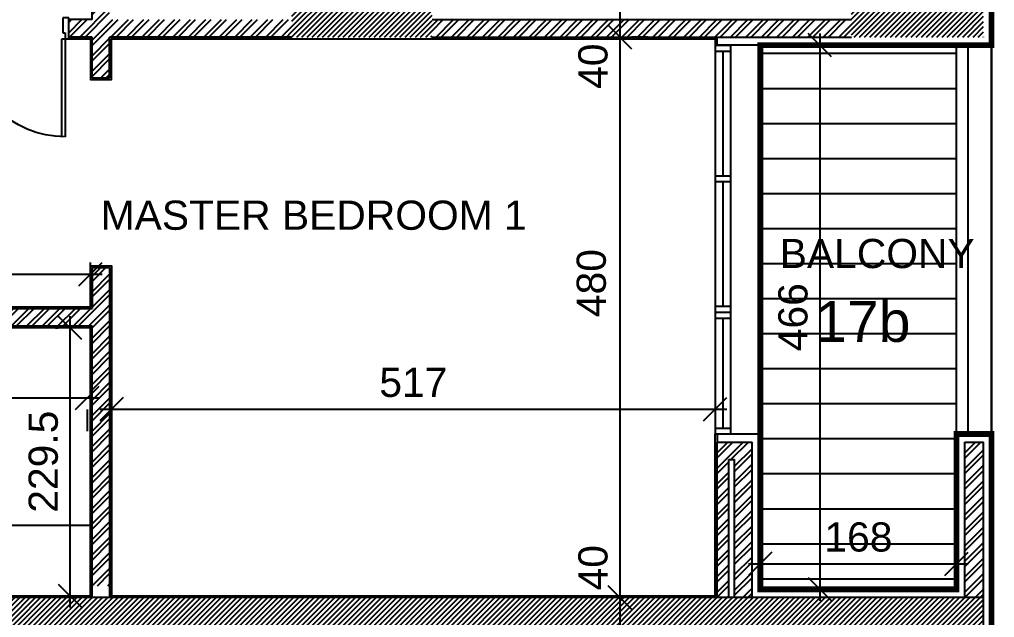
# Model space of a CAD drawing. Extents: x 0 to 47, y -4.1 to 58.5.
# Drawn here: x 33.59 to 41.93, y 22.77 to 27.89 of the extents above; entities that cross this region are included whole.
import ezdxf
from ezdxf.enums import TextEntityAlignment as Align

# ---------------------------------------------------------------- set-up
doc = ezdxf.new("R2010")
doc.units = 0
doc.header["$MEASUREMENT"] = 0
doc.header["$PDMODE"] = 35
doc.header["$PDSIZE"] = 0.3
doc.layers.get('0').update_dxf_attribs({"linetype": 'CONTINUOUS'})
doc.layers.get('DEFPOINTS').update_dxf_attribs({"linetype": 'CONTINUOUS'})
for name, color, linetype in [('A-ALU', 9, 'CONTINUOUS'), ('A-AREAS', 6, 'CONTINUOUS'), ('A-AREAS-TXT', 6, 'CONTINUOUS'), ('A-BALUST', 1, 'CONTINUOUS'), ('A-closet', 252, 'CONTINUOUS'), ('a-dim', 3, 'CONTINUOUS'), ('A-DOORS', 1, 'CONTINUOUS'), ('A-HATCH-CONC', 8, 'CONTINUOUS'), ('A-HATCH-WALL', 8, 'CONTINUOUS'), ('A-NOMENCLATURE', 3, 'CONTINUOUS'), ('A-PLASTER', 8, 'CONTINUOUS'), ('A-PORTE', 1, 'CONTINUOUS'), ('A-PROJECTION', 9, 'CONTINUOUS'), ('a-revetement', 1, 'CONTINUOUS'), ('A-TILES', 137, 'CONTINUOUS'), ('A-WALL', 4, 'CONTINUOUS'), ('areaexe', 2, 'CONTINUOUS'), ('Parcelle$0$N-PLOT', 5, 'CONTINUOUS'), ('S-2ND-3RD-4-5-6TH$0$A-STR 2-3-4-5-6', 2, 'CONTINUOUS')]:
    doc.layers.add(name, color=color, linetype=linetype)
doc.styles.add('A100-STEXT', font='Arial Regular.ttf', dxfattribs={"height": 0.25})
doc.dimstyles.new('A100-DIM', dxfattribs={"dimtxt": 0.25, "dimasz": 0.2, "dimexe": 0.1, "dimexo": 0.3, "dimgap": 0.1, "dimtad": 1, "dimlfac": 100, "dimrnd": 0.5, "dimdsep": 46, "dimtxsty": 'A100-STEXT', "dimblk1": 'OBLIQUE', "dimblk2": 'OBLIQUE', "dimsah": 1, "dimcen": -0.05, "dimdle": 0.1, "dimclrd": 15, "dimclre": 15, "dimclrt": 256, "dimadec": 0, "dimazin": 0, "dimtfac": 0.28, "dimtix": 1, "dimtmove": 2, "dimatfit": 3, "dimldrblk": 'OBLIQUE', "dimfxl": 1, "dimtolj": 1, "dimarcsym": 0})

# ---------------------------------------------------------------- blocks, each defined once
blk = doc.blocks.new('_OBLIQUE')
at = {"color": 0, "linetype": 'ByBlock'}
blk.add_line((-0.5, -0.5), (0.5, 0.5), dxfattribs=at)
blk = doc.blocks.new('*D134')
at = {"layer": 'a-dim', "color": 15, "lineweight": -2, "transparency": 16777216}
for p, q in [((38.7249, 28.24), (38.7249, 27.64)), ((38.9673, 28.14), (38.8249, 28.14)), ((38.9673, 27.74), (38.8249, 27.74))]:
    blk.add_line(p, q, dxfattribs=at)
at = {"layer": 'DEFPOINTS', "color": 0, "transparency": 16777216}
for p in [(38.6673, 28.14), (38.6673, 27.74), (38.7249, 27.74)]:
    blk.add_point(p, dxfattribs=at)
at = {"layer": 'a-dim', "color": 15, "lineweight": -2, "transparency": 16777216, "xscale": 0.2, "yscale": 0.2, "zscale": 0.2}
for p, rotation in [((38.7249, 28.14), 90), ((38.7249, 27.74), 270)]:
    blk.add_blockref('_OBLIQUE', p, dxfattribs=dict(at, rotation=rotation))
at = {"layer": 'a-dim', "transparency": 16777216, "insert": (38.4972, 27.49), "char_height": 0.25, "attachment_point": 5, "rotation": 90, "style": 'A100-STEXT'}
blk.add_mtext('\\A1;40', dxfattribs=at)
blk = doc.blocks.new('*D135')
at = {"layer": 'a-dim', "color": 15, "lineweight": -2, "transparency": 16777216}
for p, q in [((38.7249, 27.84), (38.7249, 22.84)), ((38.9673, 27.74), (38.8249, 27.74)), ((38.9673, 22.94), (38.8249, 22.94))]:
    blk.add_line(p, q, dxfattribs=at)
at = {"layer": 'DEFPOINTS', "color": 0, "transparency": 16777216}
for p in [(38.6673, 27.74), (38.6673, 22.94), (38.7249, 22.94)]:
    blk.add_point(p, dxfattribs=at)
at = {"layer": 'a-dim', "color": 15, "lineweight": -2, "transparency": 16777216, "xscale": 0.2, "yscale": 0.2, "zscale": 0.2}
for p, rotation in [((38.7249, 27.74), 90), ((38.7249, 22.94), 270)]:
    blk.add_blockref('_OBLIQUE', p, dxfattribs=dict(at, rotation=rotation))
at = {"layer": 'a-dim', "transparency": 16777216, "insert": (38.483, 25.6323), "char_height": 0.25, "attachment_point": 5, "rotation": 90, "style": 'A100-STEXT'}
blk.add_mtext('\\A1;480', dxfattribs=at)
blk = doc.blocks.new('*D166')
at = {"layer": 'a-dim', "color": 15, "lineweight": -2, "transparency": 16777216}
for p, q in [((38.7249, 23.04), (38.7249, 22.44)), ((38.9673, 22.94), (38.8249, 22.94)), ((38.9673, 22.54), (38.8249, 22.54))]:
    blk.add_line(p, q, dxfattribs=at)
at = {"layer": 'DEFPOINTS', "color": 0, "transparency": 16777216}
for p in [(38.6673, 22.94), (38.6673, 22.54), (38.7249, 22.54)]:
    blk.add_point(p, dxfattribs=at)
at = {"layer": 'a-dim', "color": 15, "lineweight": -2, "transparency": 16777216, "xscale": 0.2, "yscale": 0.2, "zscale": 0.2}
for p, rotation in [((38.7249, 22.94), 90), ((38.7249, 22.54), 270)]:
    blk.add_blockref('_OBLIQUE', p, dxfattribs=dict(at, rotation=rotation))
at = {"layer": 'a-dim', "transparency": 16777216, "insert": (38.4972, 23.1942), "char_height": 0.25, "attachment_point": 5, "rotation": 90, "style": 'A100-STEXT'}
blk.add_mtext('\\A1;40', dxfattribs=at)
blk = doc.blocks.new('P90E18D')
at = {"layer": 'A-PORTE'}
for p, q in [((0, 0), (0.05, 0)), ((0, -0.18), (0, 0)), ((0.05, 0), (0.05, -0.13)), ((0.9, 0), (0.85, 0)), ((0.85, 0), (0.85, -0.13)), ((0.9, -0.18), (0.9, 0)), ((0.05, -0.13), (0.03, -0.13)), ((0.03, -0.13), (0.03, -0.18)), ((0.85, -0.13), (0.87, -0.13)), ((0.87, -0.13), (0.87, -0.18)), ((0.03, -0.18), (0, -0.18)), ((0.06, -0.18), (0.02, -0.18)), ((0.03, -0.18), (0.03, -1.02)), ((0.06, -1.02), (0.06, -0.18)), ((0.87, -0.18), (0.9, -0.18))]:
    blk.add_line(p, q, dxfattribs=at)
blk.add_arc((0.03, -0.18), 0.84, 270, 360, dxfattribs=at)
blk = doc.blocks.new('*D226')
at = {"layer": 'a-dim', "color": 15, "lineweight": -2, "transparency": 16777216}
for p, q in [((28.5234, 25.73), (28.5234, 25.8094)), ((34.1934, 25.73), (34.1934, 25.8094)), ((28.4234, 25.7094), (34.2934, 25.7094))]:
    blk.add_line(p, q, dxfattribs=at)
at = {"layer": 'DEFPOINTS', "color": 0, "transparency": 16777216}
for p in [(34.1934, 25.7094), (28.5234, 25.43), (34.1934, 25.43)]:
    blk.add_point(p, dxfattribs=at)
at = {"layer": 'a-dim', "color": 15, "lineweight": -2, "transparency": 16777216, "xscale": 0.2, "yscale": 0.2, "zscale": 0.2, "rotation": 180}
blk.add_blockref('_OBLIQUE', (28.5234, 25.7094), dxfattribs=at)
at = {"layer": 'a-dim', "color": 15, "lineweight": -2, "transparency": 16777216, "xscale": 0.2, "yscale": 0.2, "zscale": 0.2}
blk.add_blockref('_OBLIQUE', (34.1934, 25.7094), dxfattribs=at)
at = {"layer": 'a-dim', "transparency": 16777216, "insert": (31.3584, 25.937), "char_height": 0.25, "attachment_point": 5, "style": 'A100-STEXT'}
blk.add_mtext('\\A1;567', dxfattribs=at)
blk = doc.blocks.new('*D227')
at = {"layer": 'a-dim', "color": 15, "lineweight": -2, "transparency": 16777216}
for p, q in [((34.0188, 25.35), (34.0188, 22.855)), ((33.8934, 25.25), (33.9188, 25.25)), ((33.8934, 22.955), (33.9188, 22.955))]:
    blk.add_line(p, q, dxfattribs=at)
at = {"layer": 'DEFPOINTS', "color": 0, "transparency": 16777216}
for p in [(34.1934, 25.25), (34.0188, 22.955), (34.1934, 22.955)]:
    blk.add_point(p, dxfattribs=at)
at = {"layer": 'a-dim', "color": 15, "lineweight": -2, "transparency": 16777216, "xscale": 0.2, "yscale": 0.2, "zscale": 0.2}
for p, rotation in [((34.0188, 25.25), 90), ((34.0188, 22.955), 270)]:
    blk.add_blockref('_OBLIQUE', p, dxfattribs=dict(at, rotation=rotation))
at = {"layer": 'a-dim', "transparency": 16777216, "insert": (33.7912, 24.1025), "char_height": 0.25, "attachment_point": 5, "rotation": 90, "style": 'A100-STEXT'}
blk.add_mtext('\\A1;229.5', dxfattribs=at)
blk = doc.blocks.new('*D228')
at = {"layer": 'a-dim', "color": 15, "lineweight": -2, "transparency": 16777216}
for p, q in [((32.2084, 24.65), (34.2674, 24.65)), ((32.3084, 24.365), (32.3084, 24.55)), ((34.1674, 24.365), (34.1674, 24.55))]:
    blk.add_line(p, q, dxfattribs=at)
at = {"layer": 'DEFPOINTS', "color": 0, "transparency": 16777216}
for p in [(32.3084, 24.665), (34.1674, 24.665), (34.1674, 24.65)]:
    blk.add_point(p, dxfattribs=at)
at = {"layer": 'a-dim', "color": 15, "lineweight": -2, "transparency": 16777216, "xscale": 0.2, "yscale": 0.2, "zscale": 0.2, "rotation": 180}
blk.add_blockref('_OBLIQUE', (32.3084, 24.65), dxfattribs=at)
at = {"layer": 'a-dim', "color": 15, "lineweight": -2, "transparency": 16777216, "xscale": 0.2, "yscale": 0.2, "zscale": 0.2}
blk.add_blockref('_OBLIQUE', (34.1674, 24.65), dxfattribs=at)
at = {"layer": 'a-dim', "transparency": 16777216, "insert": (33.2379, 24.8776), "char_height": 0.25, "attachment_point": 5, "style": 'A100-STEXT'}
blk.add_mtext('\\A1;186', dxfattribs=at)
blk = doc.blocks.new('*D230')
at = {"layer": 'a-dim', "color": 15, "lineweight": -2, "transparency": 16777216}
for p, q in [((40.437, 27.77), (40.437, 22.91)), ((40.2284, 27.67), (40.537, 27.67)), ((40.2284, 23.01), (40.537, 23.01))]:
    blk.add_line(p, q, dxfattribs=at)
at = {"layer": 'DEFPOINTS', "color": 0, "transparency": 16777216}
for p in [(39.9284, 27.67), (39.9284, 23.01), (40.437, 23.01)]:
    blk.add_point(p, dxfattribs=at)
at = {"layer": 'a-dim', "color": 15, "lineweight": -2, "transparency": 16777216, "xscale": 0.2, "yscale": 0.2, "zscale": 0.2}
for p, rotation in [((40.437, 27.67), 90), ((40.437, 23.01), 270)]:
    blk.add_blockref('_OBLIQUE', p, dxfattribs=dict(at, rotation=rotation))
at = {"layer": 'a-dim', "transparency": 16777216, "insert": (40.2093, 25.34), "char_height": 0.25, "attachment_point": 5, "rotation": 90, "style": 'A100-STEXT'}
blk.add_mtext('\\A1;466', dxfattribs=at)
blk = doc.blocks.new('*D231')
at = {"layer": 'a-dim', "color": 15, "lineweight": -2, "transparency": 16777216}
for p, q in [((39.9284, 23.31), (39.9284, 23.3286)), ((41.6084, 23.31), (41.6084, 23.3286)), ((39.8284, 23.2286), (41.7084, 23.2286))]:
    blk.add_line(p, q, dxfattribs=at)
at = {"layer": 'DEFPOINTS', "color": 0, "transparency": 16777216}
for p in [(41.6084, 23.2286), (39.9284, 23.01), (41.6084, 23.01)]:
    blk.add_point(p, dxfattribs=at)
at = {"layer": 'a-dim', "color": 15, "lineweight": -2, "transparency": 16777216, "xscale": 0.2, "yscale": 0.2, "zscale": 0.2, "rotation": 180}
blk.add_blockref('_OBLIQUE', (39.9284, 23.2286), dxfattribs=at)
at = {"layer": 'a-dim', "color": 15, "lineweight": -2, "transparency": 16777216, "xscale": 0.2, "yscale": 0.2, "zscale": 0.2}
blk.add_blockref('_OBLIQUE', (41.6084, 23.2286), dxfattribs=at)
at = {"layer": 'a-dim', "transparency": 16777216, "insert": (40.7684, 23.4562), "char_height": 0.25, "attachment_point": 5, "style": 'A100-STEXT'}
blk.add_mtext('\\A1;168', dxfattribs=at)
blk = doc.blocks.new('*D263')
at = {"layer": 'a-dim', "color": 15, "lineweight": -2, "transparency": 16777216}
for p, q in [((34.3734, 25.48), (34.3734, 24.4531)), ((39.5434, 25.48), (39.5434, 24.4531)), ((34.2734, 24.5531), (39.6434, 24.5531))]:
    blk.add_line(p, q, dxfattribs=at)
at = {"layer": 'DEFPOINTS', "color": 0, "transparency": 16777216}
for p in [(34.3734, 25.78), (39.5434, 25.78), (39.5434, 24.5531)]:
    blk.add_point(p, dxfattribs=at)
at = {"layer": 'a-dim', "color": 15, "lineweight": -2, "transparency": 16777216, "xscale": 0.2, "yscale": 0.2, "zscale": 0.2, "rotation": 180}
blk.add_blockref('_OBLIQUE', (34.3734, 24.5531), dxfattribs=at)
at = {"layer": 'a-dim', "color": 15, "lineweight": -2, "transparency": 16777216, "xscale": 0.2, "yscale": 0.2, "zscale": 0.2}
blk.add_blockref('_OBLIQUE', (39.5434, 24.5531), dxfattribs=at)
at = {"layer": 'a-dim', "transparency": 16777216, "insert": (36.9584, 24.7808), "char_height": 0.25, "attachment_point": 5, "style": 'A100-STEXT'}
blk.add_mtext('\\A1;517', dxfattribs=at)

msp = doc.modelspace()

# ---------------------------------------------------------------- hatches: boundary and pattern name
at = {"layer": 'A-HATCH-CONC'}
h = msp.add_hatch(dxfattribs=at)
h.set_pattern_fill('ANSI31', color=256, scale=0.25, style=0)
h.paths.add_polyline_path([(37.11837, 28.14), (35.91837, 28.14), (35.91837, 27.74), (37.11837, 27.74)])
h = msp.add_hatch(dxfattribs=at)
h.set_pattern_fill('ANSI31', color=256, scale=0.25, style=0)
h.paths.add_polyline_path([(41.83837, 28.14), (40.70837, 28.14), (40.70837, 27.74), (41.83837, 27.74)])
h = msp.add_hatch(dxfattribs=at)
h.set_pattern_fill('ANSI31', color=256, scale=0.25, style=0)
h.paths.add_polyline_path([(41.83837, 22.94), (26.70837, 22.94), (26.70837, 22.61), (28.46837, 22.61), (28.46837, 22.54), (41.83837, 22.54)])
h = msp.add_hatch(dxfattribs=at)
h.set_pattern_fill('ANSI31', color=256, scale=0.25, style=0)
h.paths.add_polyline_path([(41.83837, 22.94), (26.70837, 22.94), (26.70837, 22.61), (28.46837, 22.61), (28.46837, 22.54), (41.83837, 22.54)])
at = {"layer": 'A-HATCH-WALL'}
h = msp.add_hatch(dxfattribs=at)
h.set_pattern_fill('ANSI32', color=256, scale=0.25, style=0)
h.paths.add_polyline_path([(35.91837, 27.89), (34.35837, 27.89), (34.35837, 28.59), (34.20837, 28.59), (34.20837, 27.89), (34.00837, 27.89), (34.00837, 27.74), (34.20837, 27.74), (34.20837, 27.39), (34.35837, 27.39), (34.35837, 27.74), (35.91837, 27.74)])
h = msp.add_hatch(dxfattribs=at)
h.set_pattern_fill('ANSI32', color=256, scale=0.25, style=0)
h.paths.add_polyline_path([(40.70837, 27.89), (37.11837, 27.89), (37.11837, 27.74), (40.70837, 27.74)])
h = msp.add_hatch(dxfattribs=at)
h.set_pattern_fill('ANSI32', color=256, scale=0.25, style=0)
h.set_pattern_definition([(45, (9e-11, 0.1), (-0.06629126, 0.06629126), []), (45, (0.04419, 0.1), (-0.06629126, 0.06629126), [])])
h.paths.add_polyline_path([(34.35837, 25.765), (34.20837, 25.765), (34.20837, 25.415), (32.15837, 25.415), (32.15837, 24.665), (32.30837, 24.665), (32.30837, 25.265), (34.20837, 25.265), (34.20837, 23.04), (34.35837, 23.04)])
h = msp.add_hatch(dxfattribs=at)
h.set_pattern_fill('ANSI32', color=256, scale=0.25, style=0)
h.paths.add_polyline_path([(39.85837, 24.27), (39.55837, 24.27), (39.55837, 22.94), (39.65837, 22.94), (39.65837, 24.12), (39.70837, 24.12), (39.70837, 22.94), (39.85837, 22.94)])
h = msp.add_hatch(dxfattribs=at)
h.set_pattern_fill('ANSI32', color=256, scale=0.25, style=0)
h.paths.add_polyline_path([(41.83837, 24.27), (41.67837, 24.27), (41.67837, 22.94), (41.83837, 22.94)])
at = {"layer": 'A-TILES'}
h = msp.add_hatch(dxfattribs=at)
h.set_pattern_fill('_USER', color=256, scale=0.3, style=0, pattern_type=0)
h.set_pattern_definition([(0, (30.60837, 8.1), (0, 0.3), [])])
h.paths.add_polyline_path([(39.92837, 24.34), (39.92837, 23.01), (41.60837, 23.01), (41.60837, 24.34), (41.60837, 27.67), (39.92837, 27.67)])

# ---------------------------------------------------------------- linework, layer by layer
at = {"layer": 'A-ALU'}
for p, q in [((39.54337, 27.67), (39.54337, 24.34)), ((39.54337, 27.67), (39.67337, 27.67)), ((39.67337, 27.67), (39.67337, 24.34)), ((39.92837, 27.67), (39.92837, 24.34)), ((39.60837, 27.61999), (39.60837, 26.55166)), ((39.60837, 26.50166), (39.60837, 25.43333)), ((39.60837, 25.33333), (39.60837, 24.38999)), ((39.54337, 24.38999), (39.67337, 24.38999)), ((39.54337, 24.34), (39.67337, 24.34))]:
    msp.add_line(p, q, dxfattribs=at)
for points in [[(39.54337, 27.61999), (39.67337, 27.61999)], [(39.54337, 26.55166), (39.67337, 26.55166)], [(39.54337, 26.50166), (39.67337, 26.50166)], [(39.54337, 25.43333), (39.67337, 25.43333)], [(39.54337, 25.38333), (39.67337, 25.38333)], [(39.54337, 25.33333), (39.67337, 25.33333)]]:
    msp.add_lwpolyline(points, dxfattribs=at)
at = {"layer": 'A-AREAS'}
msp.add_lwpolyline([(41.90837, 22.54), (41.90837, 24.34), (41.60837, 24.34), (41.60837, 23.01), (39.92837, 23.01), (39.92837, 27.67), (41.90837, 27.67), (41.90837, 28.21), (41.10837, 28.21), (41.10837, 29.94), (41.61117, 29.94), (41.90837, 30.9802), (41.90837, 31.81)], dxfattribs=at)
msp.add_lwpolyline([(39.92837, 27.67), (41.90837, 27.67), (41.90837, 24.34), (41.60837, 24.34), (41.60837, 23.01), (39.92837, 23.01)], close=True, dxfattribs=at)
at = {"layer": 'A-BALUST'}
for p, q in [((41.60837, 24.34), (41.60837, 27.67)), ((41.70837, 24.34), (41.70837, 27.67))]:
    msp.add_line(p, q, dxfattribs=at)
at = {"layer": 'A-closet'}
for p, q in [((32.32337, 24.65), (34.19337, 24.65)), ((34.19337, 23.555), (31.17337, 23.555))]:
    msp.add_line(p, q, dxfattribs=at)
at = {"layer": 'A-PLASTER'}
for points in [[(34.00837, 27.725), (34.19337, 27.725), (34.19337, 27.375), (34.37337, 27.375), (34.37337, 27.725), (39.54337, 27.725), (39.54337, 27.67)], [(28.52337, 25.43), (31.17337, 25.43), (31.17337, 22.955), (34.19337, 22.955), (34.19337, 25.25), (32.32337, 25.25), (32.32337, 24.65), (32.14337, 24.65), (32.14337, 25.43), (34.19337, 25.43), (34.19337, 25.78), (34.37337, 25.78), (34.37337, 22.955), (39.54337, 22.955), (39.54337, 24.34)]]:
    msp.add_lwpolyline(points, dxfattribs=at)
at = {"layer": 'A-PROJECTION'}
msp.add_line((41.90837, 24.34), (41.90837, 27.74), dxfattribs=at)
at = {"layer": 'a-revetement'}
for p, q in [((41.90837, 28.21), (41.90837, 27.67)), ((39.55837, 27.67), (39.55837, 27.74)), ((41.90837, 27.67), (39.55837, 27.67)), ((39.55837, 24.34), (39.92837, 24.34)), ((39.55837, 24.34), (39.55837, 24.27)), ((39.92837, 23.01), (39.92837, 24.34)), ((41.60837, 24.34), (41.90837, 24.34)), ((41.60837, 23.01), (41.60837, 24.34)), ((41.90837, 22.54), (41.90837, 24.34)), ((41.60837, 23.01), (39.92837, 23.01))]:
    msp.add_line(p, q, dxfattribs=at)
at = {"layer": 'A-WALL'}
for p, q in [((34.20837, 27.89), (34.20837, 28.59)), ((34.00837, 27.74), (34.00837, 27.89)), ((34.20837, 27.89), (34.00837, 27.89)), ((37.11837, 27.89), (40.70837, 27.89)), ((34.20837, 27.74), (34.00837, 27.74)), ((34.20837, 27.39), (34.20837, 27.74)), ((35.91837, 27.74), (34.35837, 27.74)), ((34.35837, 27.39), (34.35837, 27.74)), ((37.11837, 27.74), (40.70837, 27.74)), ((34.20837, 27.39), (34.35837, 27.39)), ((34.20837, 25.765), (34.20837, 25.415)), ((34.20837, 25.765), (34.35837, 25.765)), ((34.35837, 25.765), (34.35837, 22.94)), ((32.15837, 25.415), (34.20837, 25.415)), ((32.30837, 25.265), (34.20837, 25.265)), ((34.20837, 22.94), (34.20837, 25.265)), ((39.55837, 24.27), (39.85837, 24.27)), ((39.55837, 22.94), (39.55837, 24.27)), ((39.85837, 22.94), (39.85837, 24.27)), ((41.67837, 22.94), (41.67837, 24.27)), ((41.67837, 24.27), (41.83837, 24.27)), ((41.83837, 22.84), (41.83837, 24.27)), ((39.65837, 24.12), (39.70837, 24.12)), ((39.65837, 22.94), (39.65837, 24.12)), ((39.70837, 22.94), (39.70837, 24.12))]:
    msp.add_line(p, q, dxfattribs=at)
at = {"layer": 'areaexe', "const_width": 0.05}
msp.add_lwpolyline([(41.90837, 22.08), (41.90837, 24.34), (41.60837, 24.34), (41.60837, 23.01), (39.92837, 23.01), (39.92837, 27.67), (41.90837, 27.67), (41.90837, 28.21), (41.12337, 28.21), (41.12337, 29.94), (41.60837, 29.94), (41.90568, 30.97077), (41.90837, 31.81), (37.18837, 31.81), (37.18837, 32.91101), (40.81894, 37.42552), (35.38784, 41.79405), (33.86802, 43.39961), (30.76735, 45.894), (28.84341, 43.50164), (24.2769, 47.17404)], dxfattribs=at)
at = {"layer": 'Parcelle$0$N-PLOT'}
msp.add_lwpolyline([(0, 0), (38.90837, 0, 0.4142136), (41.90837, 3), (41.90837, 55.45463, 0.4229554), (38.81912, 58.4533), (0, 57.29794)], format="xyb", close=True, dxfattribs=at)
at = {"layer": 'S-2ND-3RD-4-5-6TH$0$A-STR 2-3-4-5-6'}
msp.add_lwpolyline([(41.83837, 22.94), (26.70837, 22.94), (26.70837, 22.61), (28.46837, 22.61), (28.46837, 22.54), (41.83837, 22.54)], close=True, dxfattribs=at)

# ---------------------------------------------------------------- block references
at = {"layer": 'A-DOORS', "xscale": -1, "rotation": 359.9999999998901}
msp.add_blockref('P90E18D', (34.00837, 27.905), dxfattribs=at)

# ---------------------------------------------------------------- texts
at = {"layer": 'A-AREAS-TXT', "style": 'A100-STEXT'}
msp.add_text('17b', height=0.35, dxfattribs=at).set_placement((40.80615, 25.12858), align=Align.CENTER)
at = {"layer": 'A-NOMENCLATURE', "style": 'A100-STEXT'}
for s, p in [('MASTER BEDROOM 1', (36.10503, 26.21398)), ('BALCONY', (40.92935, 25.88578))]:
    msp.add_text(s, height=0.25, dxfattribs=at).set_placement(p, align=Align.MIDDLE)

# ---------------------------------------------------------------- dimensions: what is measured, and where the dimension line sits
at = {"layer": 'a-dim'}
for base, p1, p2, picture, middle in [((38.72495, 27.74), (38.66732, 28.14), (38.66732, 27.74), '*D134', (38.49722, 27.49)), ((38.72495, 22.94), (38.66732, 27.74), (38.66732, 22.94), '*D135', (38.48305, 25.63229)), ((38.72495, 22.54), (38.66732, 22.94), (38.66732, 22.54), '*D166', (38.49722, 23.19424))]:
    dim = msp.add_linear_dim(base=base, p1=p1, p2=p2, angle=90, dimstyle='A100-DIM', dxfattribs=at)
    dim.commit()
    dim.dimension.update_dxf_attribs({"geometry": picture, "text_midpoint": middle, "dimtype": 160})
for p1, p2, distance, picture, middle in [((39.92837, 27.67), (39.92837, 23.01), 0.5086, '*D230', (40.20932, 25.34)), ((28.52337, 25.43), (34.19337, 25.43), 0.27938, '*D226', (31.35837, 25.93702)), ((34.37337, 25.78), (39.54337, 25.78), -1.22685, '*D263', (36.95837, 24.78079)), ((34.19337, 25.25), (34.19337, 22.955), -0.17457, '*D227', (33.79115, 24.1025)), ((32.30837, 24.665), (34.16739, 24.665), -0.015, '*D228', (33.23788, 24.87764)), ((39.92837, 23.01), (41.60837, 23.01), 0.2186, '*D231', (40.76837, 23.45624))]:
    dim = msp.add_aligned_dim(p1=p1, p2=p2, distance=distance, dimstyle='A100-DIM', dxfattribs=at)
    dim.commit()
    dim.dimension.update_dxf_attribs({"geometry": picture, "text_midpoint": middle})

doc.saveas('drawing.dxf')
